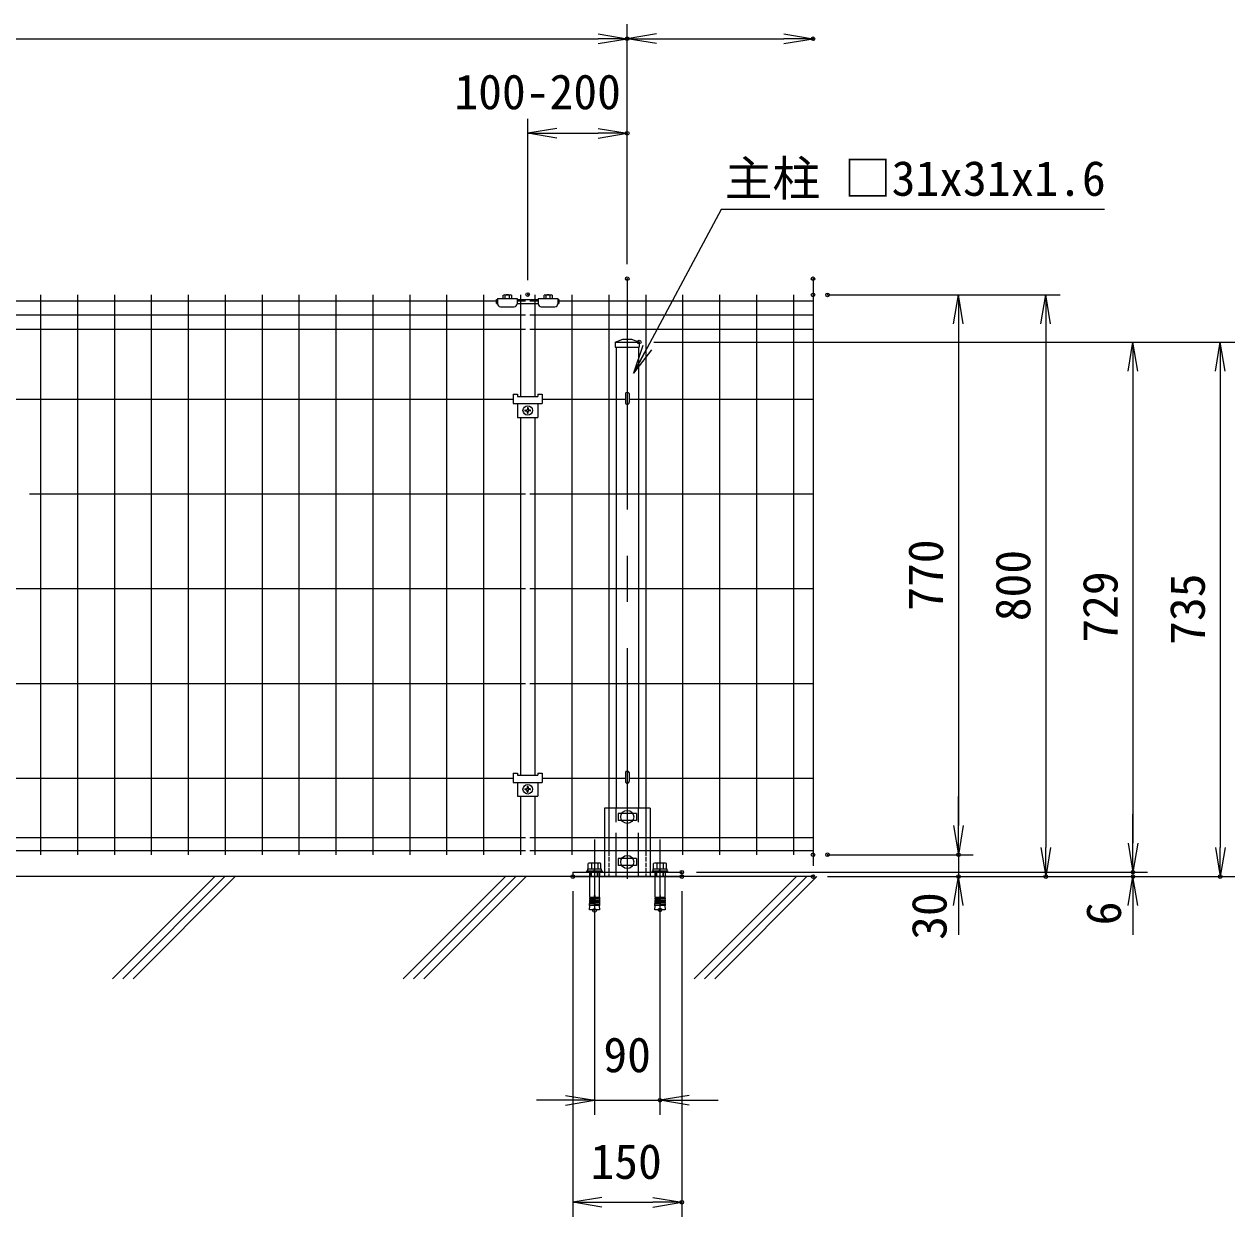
# Model space of a CAD drawing. Units: millimetres, scale not verified. Extents: x -4200 to 4200, y -2970 to 2970.
# Drawn here: x -1989 to -324, y -292 to 1349 of the extents above; entities that cross this region are included whole.
import ezdxf
from ezdxf.enums import TextEntityAlignment as Align

# ---------------------------------------------------------------- set-up
doc = ezdxf.new("R2010")
doc.units = ezdxf.units.MM
doc.header["$LTSCALE"] = 10
doc.header["$PDMODE"] = 32
doc.header["$PDSIZE"] = 5
doc.linetypes.add('DASHED', pattern=[7.5, 6, -1.5])
doc.linetypes.add('USER1', pattern=[50.8, 31.75, -6.35, 6.35, -6.35])
for name, color, linetype, lineweight in [('0-0_D-STR-DIM', 7, 'Continuous', 13), ('0-1_D-STR3', 3, 'Continuous', 13), ('0-2_D-BMK', 2, 'USER1', 13), ('0-3_D-STR1', 1, 'Continuous', 25), ('0-4_D-BGD', 7, 'Continuous', 25), ('0-5_D-STR2', 7, 'Continuous', 13), ('0-6_0', 7, 'Continuous', 25), ('0-8_D-STR-TXT', 7, 'Continuous', 25), ('0-A_D-DCR-HCH', 7, 'Continuous', 13)]:
    doc.layers.add(name, color=color, linetype=linetype, lineweight=lineweight)
doc.layers.add('0-7_Defpoints', color=7, linetype='Continuous')
doc.styles.add('ＭＳ ゴシック', font='')
doc.styles.get('ＭＳ ゴシック').set_extended_font_data('MS Gothic')

# ---------------------------------------------------------------- blocks, each defined once
blk = doc.blocks.new('_Open')
at = {"layer": '0-6_0'}
blk.add_line((-10, 1.667), (0, 0), dxfattribs=at)
blk.add_lwpolyline([(-10, -1.667), (0, 0), (-10, 0)], dxfattribs=at)
blk = doc.blocks.new('ベースプレート部品\u3000正面図')
at = {"layer": '0-1_D-STR3', "linetype": 'DASHED'}
for p, q in [((8393.49, 24200.71), (8393.49, 23260.71)), ((8903.49, 24200.71), (8903.49, 23260.71)), ((8128.49, 23320.71), (8128.49, 23260.71)), ((8268.49, 23320.71), (8268.49, 23260.71)), ((8333.49, 23320.71), (8333.49, 23260.71)), ((8963.49, 23320.71), (8963.49, 23260.71)), ((9028.49, 23320.71), (9028.49, 23260.71)), ((9168.49, 23320.71), (9168.49, 23260.71))]:
    blk.add_line(p, q, dxfattribs=at)
at = {"layer": '0-1_D-STR3'}
for p, q in [((8963.49, 24200.71), (8963.49, 23320.71)), ((8773.41, 24128.21), (8523.37, 24128.21)), ((8523.37, 24128.21), (8523.37, 24033.21)), ((8773.37, 24033.21), (8523.41, 24033.21)), ((8773.37, 24128.21), (8773.37, 24033.21)), ((8773.41, 23508.21), (8523.37, 23508.21)), ((8523.37, 23508.21), (8523.37, 23413.21)), ((8773.37, 23508.21), (8773.37, 23413.21)), ((7898.51, 23320.71), (9398.51, 23320.71)), ((8773.37, 23413.21), (8523.41, 23413.21)), ((9398.51, 23320.71), (9398.51, 23260.71))]:
    blk.add_line(p, q, dxfattribs=at)
for points in [[(8963.49, 24200.71), (8333.49, 24200.71), (8333.49, 23320.71)], [(7898.51, 23320.71), (7898.51, 23260.71), (9398.51, 23260.71)]]:
    blk.add_lwpolyline(points, dxfattribs=at)

msp = doc.modelspace()

# ---------------------------------------------------------------- linework, layer by layer
at = {"layer": '0-0_D-STR-DIM'}
for p, q in [((-1159.47, 1018.64), (-1159.47, 1348.64)), ((-1159.47, 1018.64), (-1159.47, 1348.64)), ((-3119.47, 1328.64), (-1199.47, 1328.64)), ((-1119.47, 1328.64), (-944.01, 1328.64)), ((-1296.4, 996.78), (-1296.4, 1218.64)), ((-1159.47, 1018.64), (-1159.47, 1218.64)), ((-1256.4, 1198.64), (-1199.47, 1198.64)), ((-904.01, 998.64), (-904.01, 191.11)), ((-884.01, 976.38), (-684.01, 976.38)), ((-864.01, 976.38), (-564.01, 976.38)), ((-704.01, 936.38), (-704.01, 246.38)), ((-584.01, 936.38), (-584.01, 216.38)), ((-1122.97, 911.38), (-444.01, 911.38)), ((-1122.97, 911.38), (-324.01, 911.38)), ((-464.01, 871.38), (-464.01, 222.38)), ((-344.01, 871.38), (-344.01, 216.38)), ((-704.01, 246.38), (-704.01, 286.38)), ((-464.01, 222.38), (-464.01, 262.38)), ((-884.01, 206.38), (-684.01, 206.38)), ((-864.01, 206.38), (-684.01, 206.38)), ((-704.01, 206.38), (-704.01, 176.38)), ((-1064.47, 182.38), (-444.01, 182.38)), ((-1064.47, 182.38), (-444.01, 182.38)), ((-884.01, 176.38), (-684.01, 176.38)), ((-884.01, 176.38), (-564.01, 176.38)), ((-884.01, 176.38), (-444.01, 176.38)), ((-884.01, 176.38), (-324.01, 176.38)), ((-464.01, 182.38), (-464.01, 176.38)), ((-1234.47, 156.38), (-1234.47, -291.6)), ((-1084.47, 156.38), (-1084.47, -291.6)), ((-704.01, 136.38), (-704.01, 96.38)), ((-464.01, 136.38), (-464.01, 96.38)), ((-1204.48, 109.76), (-1204.48, -151.36)), ((-1114.48, 110.38), (-1114.48, -151.36)), ((-1244.48, -131.36), (-1284.48, -131.36)), ((-1204.48, -131.36), (-1114.48, -131.36)), ((-1074.48, -131.36), (-1034.48, -131.36)), ((-1194.47, -271.6), (-1124.47, -271.6))]:
    msp.add_line(p, q, dxfattribs=at)
at = {"layer": '0-1_D-STR3'}
for p, q in [((-1339.42, 964.55), (-1339.42, 969.95)), ((-1339.42, 969.95), (-1337.92, 969.95)), ((-1337.92, 971.55), (-1310.92, 971.55)), ((-1337.92, 971.55), (-1337.92, 964.05)), ((-1329.93, 971.55), (-1329.93, 976.18)), ((-1328.55, 976.55), (-1320.29, 976.55)), ((-1327.18, 971.55), (-1327.18, 976.18)), ((-1321.67, 971.55), (-1321.67, 976.18)), ((-1318.92, 976.18), (-1318.92, 971.55)), ((-1310.92, 971.55), (-1310.92, 964.05)), ((-1310.92, 969.95), (-1281.92, 969.95)), ((-1281.92, 971.55), (-1254.92, 971.55)), ((-1281.92, 971.55), (-1281.92, 964.05)), ((-1273.94, 971.55), (-1273.94, 976.18)), ((-1272.56, 976.55), (-1264.3, 976.55)), ((-1271.18, 971.55), (-1271.18, 976.18)), ((-1265.68, 971.55), (-1265.68, 976.18)), ((-1262.92, 976.18), (-1262.92, 971.55)), ((-1254.92, 971.55), (-1254.92, 964.05)), ((-1254.92, 969.95), (-1253.42, 969.95)), ((-1254.92, 966.15), (-1253.42, 966.15)), ((-1253.42, 969.95), (-1253.42, 964.55)), ((-1339.42, 964.55), (-1337.92, 964.55)), ((-1333.92, 960.05), (-1314.92, 960.05)), ((-1310.92, 964.55), (-1281.92, 964.55)), ((-1277.92, 960.05), (-1258.92, 960.05)), ((-1254.92, 964.55), (-1253.42, 964.55)), ((-1316.43, 839.68), (-1316.43, 826.88)), ((-1310.43, 836.78), (-1282.43, 836.78)), ((-1282.43, 839.68), (-1282.43, 836.78)), ((-1282.43, 839.68), (-1276.43, 839.68)), ((-1276.43, 839.68), (-1276.43, 826.88)), ((-1162.07, 840.54), (-1162.07, 828.38)), ((-1156.87, 840.54), (-1156.87, 828.38)), ((-1316.43, 826.88), (-1276.43, 826.88)), ((-1310.43, 826.88), (-1310.43, 807.88)), ((-1299.9, 817.88), (-1297.9, 817.88)), ((-1299.9, 816.88), (-1297.9, 816.88)), ((-1296.9, 820.88), (-1296.9, 818.88)), ((-1296.9, 813.88), (-1296.9, 815.88)), ((-1295.9, 820.88), (-1295.9, 818.88)), ((-1295.9, 813.88), (-1295.9, 815.88)), ((-1292.9, 817.88), (-1294.9, 817.88)), ((-1292.9, 816.88), (-1294.9, 816.88)), ((-1282.43, 826.88), (-1282.43, 807.88)), ((-1310.43, 807.88), (-1282.43, 807.88)), ((-1316.46, 318.68), (-1310.46, 318.68)), ((-1316.46, 318.68), (-1316.46, 305.88)), ((-1310.46, 318.68), (-1310.46, 315.78)), ((-1282.46, 318.68), (-1276.46, 318.68)), ((-1282.46, 318.68), (-1282.46, 315.78)), ((-1276.46, 318.68), (-1276.46, 305.88)), ((-1162.07, 319.54), (-1162.07, 307.38)), ((-1156.87, 319.54), (-1156.87, 307.38)), ((-1316.46, 305.88), (-1276.46, 305.88)), ((-1310.46, 315.78), (-1282.46, 315.78)), ((-1310.46, 305.88), (-1310.46, 286.88)), ((-1296.93, 299.88), (-1296.93, 297.88)), ((-1295.93, 299.88), (-1295.93, 297.88)), ((-1282.46, 305.88), (-1282.46, 286.88)), ((-1310.46, 286.88), (-1282.46, 286.88)), ((-1299.93, 296.88), (-1297.93, 296.88)), ((-1299.93, 295.88), (-1297.93, 295.88)), ((-1296.93, 292.88), (-1296.93, 294.88)), ((-1295.93, 292.88), (-1295.93, 294.88)), ((-1292.93, 296.88), (-1294.93, 296.88)), ((-1292.93, 295.88), (-1294.93, 295.88)), ((-1213.28, 186.88), (-1213.28, 194.08)), ((-1197.55, 194.88), (-1211.18, 194.88)), ((-1208.88, 194.08), (-1208.88, 186.88)), ((-1205.73, 184.38), (-1203.23, 186.88)), ((-1200.08, 194.08), (-1200.08, 186.88)), ((-1195.68, 186.88), (-1195.68, 194.08)), ((-1123.28, 186.88), (-1123.28, 194.08)), ((-1107.55, 194.88), (-1121.18, 194.88)), ((-1118.88, 194.08), (-1118.88, 186.88)), ((-1115.73, 184.38), (-1113.23, 186.88)), ((-1110.08, 194.08), (-1110.08, 186.88)), ((-1105.68, 186.88), (-1105.68, 194.08)), ((-1209.48, 176.38), (-1209.48, 182.38)), ((-1208.68, 176.38), (-1208.68, 182.38)), ((-1200.28, 176.38), (-1200.28, 182.38)), ((-1199.48, 176.38), (-1199.48, 182.38)), ((-1119.48, 176.38), (-1119.48, 182.38)), ((-1118.68, 176.38), (-1118.68, 182.38)), ((-1110.28, 176.38), (-1110.28, 182.38)), ((-1109.48, 176.38), (-1109.48, 182.38)), ((-1204.85, 150.17), (-1204.85, 136.38)), ((-1204.1, 150.17), (-1204.1, 136.38)), ((-1114.85, 150.17), (-1114.85, 136.38)), ((-1114.1, 150.17), (-1114.1, 136.38)), ((-1204.85, 143.88), (-1211.69, 143.88)), ((-1204.85, 146.38), (-1211.48, 146.38)), ((-1204.85, 141.38), (-1211.48, 141.38)), ((-1204.85, 138.88), (-1211.48, 138.88)), ((-1204.1, 146.38), (-1197.48, 146.38)), ((-1204.1, 143.88), (-1197.48, 143.88)), ((-1204.1, 141.38), (-1197.48, 141.38)), ((-1204.1, 138.88), (-1197.48, 138.88)), ((-1114.85, 143.88), (-1121.69, 143.88)), ((-1114.85, 146.38), (-1121.48, 146.38)), ((-1114.85, 141.38), (-1121.48, 141.38)), ((-1114.85, 138.88), (-1121.48, 138.88)), ((-1114.1, 146.38), (-1107.48, 146.38)), ((-1114.1, 143.88), (-1107.48, 143.88)), ((-1114.1, 141.38), (-1107.48, 141.38)), ((-1114.1, 138.88), (-1107.48, 138.88))]:
    msp.add_line(p, q, dxfattribs=at)
for points in [[(-1316.43, 839.68), (-1310.43, 839.68), (-1310.43, 836.78)], [(-1213.68, 184.38), (-1213.68, 186.88), (-1195.28, 186.88), (-1195.28, 184.38)], [(-1123.68, 184.38), (-1123.68, 186.88), (-1105.28, 186.88), (-1105.28, 184.38)], [(-1204.1, 148.04), (-1197.48, 148.04), (-1197.48, 176.38), (-1211.48, 176.38), (-1211.48, 148.04), (-1204.85, 148.04)], [(-1114.1, 148.04), (-1107.48, 148.04), (-1107.48, 176.38), (-1121.48, 176.38), (-1121.48, 148.04), (-1114.85, 148.04)], [(-1211.17, 148.04), (-1211.48, 146.38), (-1211.48, 145.54), (-1204.85, 145.54)], [(-1211.17, 145.54), (-1211.48, 143.88), (-1211.48, 143.04), (-1204.85, 143.04)], [(-1211.17, 143.04), (-1211.48, 141.38), (-1211.48, 140.54), (-1204.85, 140.54)], [(-1197.79, 140.54), (-1197.48, 138.88), (-1197.48, 136.38), (-1211.48, 136.38), (-1211.48, 138.88), (-1211.17, 140.54)], [(-1198, 136.38), (-1197.48, 130.38), (-1211.48, 130.38), (-1210.95, 136.38)], [(-1197.48, 136.38), (-1204.17, 136.38), (-1211.48, 136.38)], [(-1197.79, 148.04), (-1197.48, 146.38), (-1197.48, 145.54), (-1204.1, 145.54)], [(-1197.79, 145.54), (-1197.48, 143.88), (-1197.48, 143.04), (-1204.1, 143.04)], [(-1197.79, 143.04), (-1197.48, 141.38), (-1197.48, 140.54), (-1204.1, 140.54)], [(-1121.17, 148.04), (-1121.48, 146.38), (-1121.48, 145.54), (-1114.85, 145.54)], [(-1121.17, 145.54), (-1121.48, 143.88), (-1121.48, 143.04), (-1114.85, 143.04)], [(-1121.17, 143.04), (-1121.48, 141.38), (-1121.48, 140.54), (-1114.85, 140.54)], [(-1107.79, 140.54), (-1107.48, 138.88), (-1107.48, 136.38), (-1121.48, 136.38), (-1121.48, 138.88), (-1121.17, 140.54)], [(-1108, 136.38), (-1107.48, 130.38), (-1121.48, 130.38), (-1120.95, 136.38)], [(-1107.48, 136.38), (-1114.17, 136.38), (-1121.48, 136.38)], [(-1107.79, 148.04), (-1107.48, 146.38), (-1107.48, 145.54), (-1114.1, 145.54)], [(-1107.79, 145.54), (-1107.48, 143.88), (-1107.48, 143.04), (-1114.1, 143.04)], [(-1107.79, 143.04), (-1107.48, 141.38), (-1107.48, 140.54), (-1114.1, 140.54)]]:
    msp.add_lwpolyline(points, dxfattribs=at)
for points in [[(-1193.98, 184.38), (-1193.98, 182.38), (-1214.98, 182.38), (-1214.98, 184.38)], [(-1103.98, 184.38), (-1103.98, 182.38), (-1124.98, 182.38), (-1124.98, 184.38)]]:
    msp.add_lwpolyline(points, close=True, dxfattribs=at)
for centre, radius in [((-1296.4, 817.38), 6.5), ((-1296.43, 296.38), 6.5), ((-1159.48, 258.37), 9), ((-1159.47, 196.38), 9)]:
    msp.add_circle(centre, radius, dxfattribs=at)
for centre, radius, start, end in [((-1328.55, 973.79), 2.75, 60, 120), ((-1324.42, 966.09), 10.46, 74.73852, 105.26148), ((-1320.29, 973.79), 2.75, 60, 120), ((-1272.56, 973.79), 2.75, 60, 120), ((-1268.43, 966.09), 10.46, 74.73852, 105.26148), ((-1264.3, 973.79), 2.75, 60, 120), ((-1333.92, 964.05), 4, 180, 270), ((-1314.92, 964.05), 4, 270, 0), ((-1277.92, 964.05), 4, 180, 270), ((-1258.92, 964.05), 4, 270, 0), ((-1299.9, 817.38), 0.5, 90.00001, 270), ((-1297.9, 818.88), 1, 270, 0.00001), ((-1297.9, 815.88), 1, 0, 90), ((-1296.4, 820.88), 0.5, 0, 179.99999), ((-1294.9, 818.88), 1, 180, 270), ((-1294.9, 815.88), 1, 90, 180), ((-1292.9, 817.38), 0.5, 270.00049, 90.00046), ((-1159.47, 828.38), 2.6, 180, 0), ((-1296.4, 813.88), 0.5, 180.00002, 0.00001), ((-1296.43, 299.88), 0.5, 0, 179.99999), ((-1159.47, 307.38), 2.6, 180, 0), ((-1299.93, 296.38), 0.5, 90.00001, 270), ((-1297.93, 297.88), 1, 270, 0.00001), ((-1297.93, 294.88), 1, 0, 90), ((-1296.43, 292.88), 0.5, 180.00002, 0.00001), ((-1294.93, 297.88), 1, 180, 270), ((-1294.93, 294.88), 1, 90, 180), ((-1292.93, 296.38), 0.5, 270.00049, 90.00046), ((-1211.08, 191.46), 3.42, 49.96723, 130.03277), ((-1204.48, 182.38), 12.5, 69.39031, 110.60969), ((-1197.88, 191.52), 3.38, 49.3117, 130.6883), ((-1121.08, 191.46), 3.42, 49.96723, 130.03277), ((-1114.48, 182.38), 12.5, 69.39031, 110.60969), ((-1107.88, 191.52), 3.38, 49.3117, 130.6883), ((-1204.48, 150.17), 0.375, 0, 180), ((-1114.48, 150.17), 0.375, 0, 180)]:
    msp.add_arc(centre, radius, start, end, dxfattribs=at)
for centre in [(-1159.47, 840.53), (-1159.47, 319.53)]:
    msp.add_ellipse(centre, major_axis=(-2.6, 0), ratio=0.649974, start_param=3.1415927, end_param=6.2831853, dxfattribs=at)
at = {"layer": '0-2_D-BMK'}
for p, q in [((-1159.47, 998.64), (-1159.47, 149.44)), ((-1204.48, 227.4), (-1204.48, 84.32)), ((-1114.48, 227.4), (-1114.48, 84.32))]:
    msp.add_line(p, q, dxfattribs=at)
at = {"layer": '0-3_D-STR1'}
for p, q in [((-1175.97, 911.38), (-1165.47, 915.38)), ((-1175.97, 911.38), (-1142.97, 911.38)), ((-1175.97, 911.38), (-1175.97, 904.38)), ((-1175.97, 904.38), (-1142.97, 904.38)), ((-1174.97, 904.38), (-1174.97, 270.38)), ((-1165.47, 915.38), (-1153.47, 915.38)), ((-1153.47, 915.38), (-1142.97, 911.38)), ((-1143.97, 904.38), (-1143.97, 270.38)), ((-1142.97, 911.38), (-1142.97, 904.38))]:
    msp.add_line(p, q, dxfattribs=at)
at = {"layer": '0-3_D-STR1', "linetype": 'DASHED'}
for p, q in [((-1174.97, 176.38), (-1174.97, 270.38)), ((-1143.97, 176.38), (-1143.97, 270.38))]:
    msp.add_line(p, q, dxfattribs=at)
at = {"layer": '0-4_D-BGD'}
msp.add_line((-904.01, 176.38), (-3432.99, 176.38), dxfattribs=at)
at = {"layer": '0-5_D-STR2'}
for p, q in [((-1337.92, 967.95), (-3254.94, 967.95)), ((-1966.42, 976.38), (-1966.42, 206.38)), ((-1915.65, 976.38), (-1915.65, 206.38)), ((-1864.88, 976.38), (-1864.88, 206.38)), ((-1814.11, 976.38), (-1814.11, 206.38)), ((-1763.34, 976.38), (-1763.34, 206.38)), ((-1712.57, 976.38), (-1712.57, 206.38)), ((-1661.8, 976.38), (-1661.8, 206.38)), ((-1611.03, 976.38), (-1611.03, 206.38)), ((-1560.26, 976.38), (-1560.26, 206.38)), ((-1509.49, 976.38), (-1509.49, 206.38)), ((-1458.72, 976.38), (-1458.72, 206.38)), ((-1407.96, 976.38), (-1407.96, 206.38)), ((-1357.19, 976.38), (-1357.19, 206.38)), ((-1299.42, 967.95), (-1310.92, 967.95)), ((-1306.42, 976.38), (-1306.42, 836.78)), ((-1281.92, 967.95), (-1293.43, 967.95)), ((-1286.42, 976.38), (-1286.42, 836.78)), ((-904.01, 967.95), (-1254.92, 967.95)), ((-1235.65, 976.38), (-1235.65, 206.38)), ((-1184.88, 976.38), (-1184.88, 206.38)), ((-1134.11, 976.38), (-1134.11, 206.38)), ((-1083.34, 976.38), (-1083.34, 206.38)), ((-1032.57, 976.38), (-1032.57, 206.38)), ((-981.8, 976.38), (-981.8, 206.38)), ((-931.03, 976.38), (-931.03, 206.38)), ((-1299.42, 948.38), (-3293.43, 948.38)), ((-904.01, 948.38), (-1293.43, 948.38)), ((-1299.42, 928.8), (-3293.43, 928.8)), ((-904.01, 928.8), (-1293.43, 928.8)), ((-1316.43, 832.38), (-3156.87, 832.38)), ((-1162.07, 832.38), (-1276.43, 832.38)), ((-904.01, 832.38), (-1156.87, 832.38)), ((-1306.42, 807.88), (-1306.42, 315.78)), ((-1286.42, 807.88), (-1286.42, 315.78)), ((-1299.42, 702.13), (-1981.44, 702.13)), ((-904.01, 702.13), (-1293.43, 702.13)), ((-1299.42, 571.88), (-3293.43, 571.88)), ((-904.01, 571.88), (-1293.43, 571.88)), ((-1299.42, 441.63), (-3293.43, 441.63)), ((-904.01, 441.63), (-1293.43, 441.63)), ((-1316.46, 311.38), (-3156.87, 311.38)), ((-1162.07, 311.38), (-1276.46, 311.38)), ((-904.01, 311.38), (-1156.87, 311.38)), ((-1306.42, 286.88), (-1306.42, 206.38)), ((-1286.42, 286.88), (-1286.42, 206.38)), ((-1299.42, 229.4), (-3293.43, 229.4)), ((-904.01, 229.4), (-1293.43, 229.4)), ((-1299.42, 211.78), (-3293.43, 211.78)), ((-904.01, 211.78), (-1293.43, 211.78))]:
    msp.add_line(p, q, dxfattribs=at)
at = {"layer": '0-7_Defpoints'}
for p in [(-1159.47, 1328.64), (-904.01, 1328.64), (-1159.47, 1198.64), (-1159.47, 998.64), (-904.01, 998.64), (-1296.4, 976.78), (-904.01, 976.38), (-884.01, 976.38), (-1142.97, 911.38), (-904.01, 206.38), (-884.01, 206.38), (-704.01, 206.38), (-1084.47, 182.38), (-464.01, 182.38), (-1234.47, 176.38), (-1084.47, 176.38), (-904.01, 176.38), (-704.01, 176.38), (-584.01, 176.38), (-464.01, 176.38), (-344.01, 176.38), (-1204.48, 129.76), (-1114.48, 130.38), (-1114.48, -131.36), (-1084.47, -271.6)]:
    msp.add_point(p, dxfattribs=at)
at = {"layer": '0-8_D-STR-TXT', "lineweight": 13}
msp.add_lwpolyline([(-503.08, 1093.89), (-1030.32, 1093.89), (-1150.11, 870.25)], dxfattribs=at)
at = {"layer": '0-A_D-DCR-HCH'}
for p, q in [((-1867.47, 35.77), (-1726.86, 176.38)), ((-1853.33, 35.77), (-1712.72, 176.38)), ((-1839.18, 35.77), (-1698.58, 176.38)), ((-1467.47, 35.77), (-1326.86, 176.38)), ((-1453.33, 35.77), (-1312.72, 176.38)), ((-1439.18, 35.77), (-1298.58, 176.38)), ((-1067.47, 35.77), (-926.86, 176.38)), ((-1053.33, 35.77), (-912.72, 176.38)), ((-1039.18, 35.77), (-898.58, 176.38))]:
    msp.add_line(p, q, dxfattribs=at)

# ---------------------------------------------------------------- block references
at = {"layer": '0-0_D-STR-DIM'}
for name, p, xscale, yscale in [('_Open', (-1159.47, 1328.64), 4, 4), ('_Open', (-904.01, 1328.64), 4, 4), ('_Open', (-1159.47, 1198.64), 4, 4), ('ベースプレート部品\u3000正面図', (-2024.33, -2149.7), 0.1, 0.1), ('_Open', (-1204.48, -131.36), 4, 4), ('_Open', (-1084.47, -271.6), 4, 4)]:
    msp.add_blockref(name, p, dxfattribs=dict(at, xscale=xscale, yscale=yscale))
at = {"layer": '0-0_D-STR-DIM', "xscale": 4, "yscale": 4}
for p, rotation in [((-1159.47, 1328.64), 180), ((-1296.4, 1198.64), 180), ((-704.01, 976.38), 90), ((-584.01, 976.38), 90), ((-464.01, 911.38), 90), ((-344.01, 911.38), 90), ((-704.01, 206.38), 270), ((-704.01, 206.38), 270), ((-464.01, 182.38), 270), ((-464.01, 182.38), 270), ((-584.01, 176.38), 270), ((-344.01, 176.38), 270), ((-704.01, 176.38), 90), ((-464.01, 176.38), 90), ((-1114.48, -131.36), 180), ((-1234.47, -271.6), 180)]:
    msp.add_blockref('_Open', p, dxfattribs=dict(at, rotation=rotation))
at = {"layer": '0-8_D-STR-TXT', "xscale": 4, "yscale": 4, "rotation": 241.82519}
msp.add_blockref('_Open', (-1151.05, 868.48), dxfattribs=at)

# ---------------------------------------------------------------- texts
at = {"layer": '0-0_D-STR-DIM', "style": 'ＭＳ ゴシック'}
for s, p in [('100-200', (-1397.25, 1217.26)), ('90', (-1192.35, -107.18)), ('150', (-1210.12, -253.91))]:
    msp.add_text(s, height=48.09, dxfattribs=at).set_placement(p, align=Align.BOTTOM_LEFT)
for s, p in [('770', (-710.76, 541.88)), ('800', (-590.76, 527.5)), ('729', (-470.76, 498.03)), ('735', (-350.76, 495.03)), ('30', (-705.88, 89.29)), ('6', (-466.07, 109.27))]:
    msp.add_text(s, height=48.09, rotation=90, dxfattribs=at).set_placement(p, align=Align.BOTTOM_LEFT)
at = {"layer": '0-8_D-STR-TXT', "style": 'ＭＳ ゴシック'}
msp.add_text('主柱 □31x31x1.6', height=48.09, dxfattribs=at).set_placement((-1025.47, 1098.15), align=Align.BOTTOM_LEFT)

doc.saveas('drawing.dxf')
